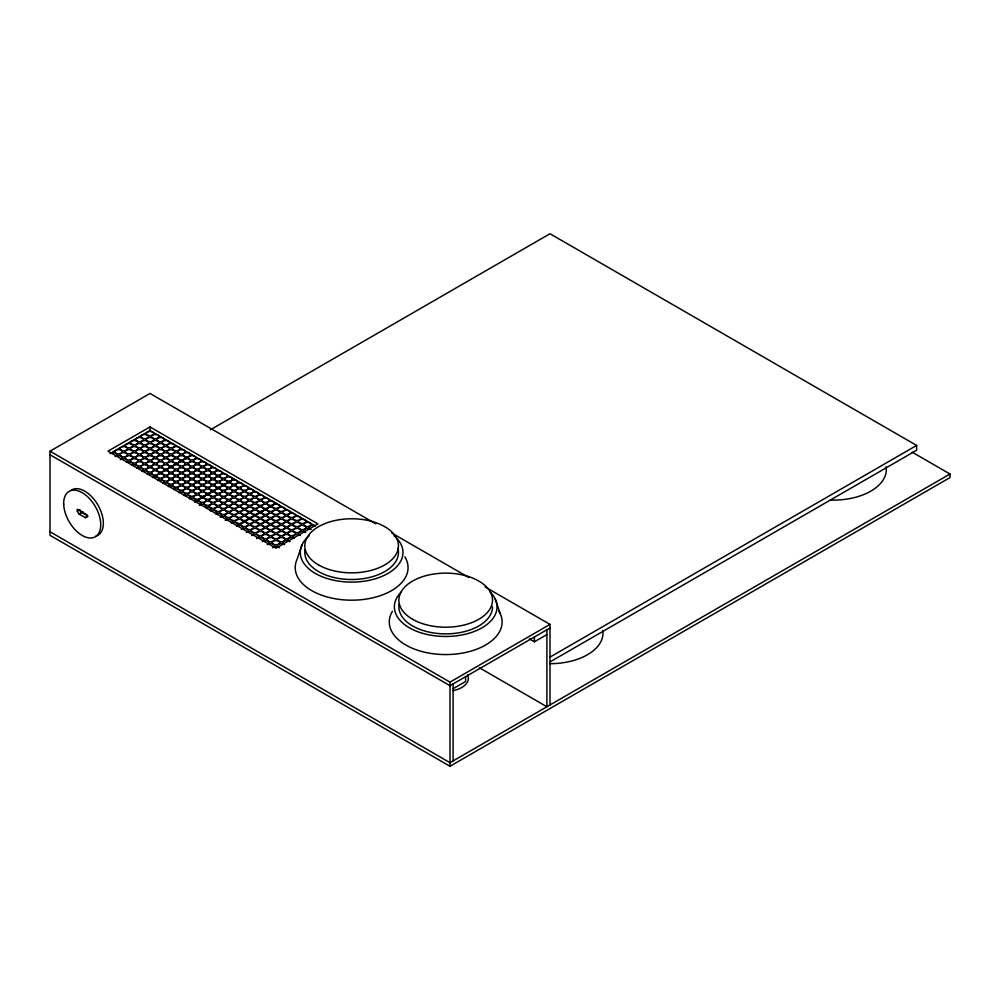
<?xml version="1.0" encoding="UTF-8"?>
<svg xmlns="http://www.w3.org/2000/svg" width="1000" height="1000" viewBox="0 0 1000 1000"><rect width="100%" height="100%" fill="white"/><g stroke="black" fill="none" stroke-linecap="round" stroke-linejoin="round"><path stroke-width="1.5" d="M302.025 544.837L297.113 559.237A56.425 32.575 0 0 0 353.837 600.163A56.425 32.575 0 0 0 404.862 556.812M85.388 517.7L87.125 516.575L87.125 514.913L77.275 509.237L77.275 511.125L79.013 514.025L85.388 517.7L88.012 516.188L81.638 512.513L80.487 510.575M912.163 452.163L950 474.012L950 477.587L450 766.263L50 535.325L50 451.188L150 393.45L375.675 523.75M150 426.938L108 451.188L275.975 548.175L317.975 523.925L150 426.938L150 430.525L315.35 525.988A3.713 2.138 0 0 0 309.775 526.2A3.713 2.138 0 0 0 310.863 529.362M110.625 453.25L150 430.525M210.362 429.8L549.975 233.738L916.637 445.425L916.637 450.238L549.975 661.938M77.275 511.125L79.9 509.613M79.013 514.025L82.95 511.75M121.125 459.312A3.713 2.138 0 0 1 126.375 459.312A3.713 2.138 0 0 0 132.587 458.35A3.713 2.138 0 0 0 128.038 455.725A3.713 2.138 0 0 0 126.375 459.312A3.713 2.138 0 0 1 126.375 462.35A3.713 2.138 0 0 1 131.625 462.35A3.713 2.138 0 0 0 137.838 461.388A3.713 2.138 0 0 0 133.287 458.762A3.713 2.138 0 0 0 131.625 462.35A3.713 2.138 0 0 1 131.625 465.375A3.713 2.138 0 0 1 136.875 465.375A3.713 2.138 0 0 0 143.088 464.412A3.713 2.138 0 0 0 138.537 461.788A3.713 2.138 0 0 0 136.875 465.375A3.713 2.138 0 0 1 136.875 468.4A3.713 2.138 0 0 1 142.125 468.4A3.713 2.138 0 0 0 148.325 467.45A3.713 2.138 0 0 0 143.787 464.825A3.713 2.138 0 0 0 142.125 468.4A3.713 2.138 0 0 1 142.125 471.438A3.713 2.138 0 0 1 147.375 471.438A3.713 2.138 0 0 0 153.575 470.475A3.713 2.138 0 0 0 149.037 467.85A3.713 2.138 0 0 0 147.375 471.438A3.713 2.138 0 0 1 147.375 474.462A3.713 2.138 0 0 1 152.625 474.462A3.713 2.138 0 0 0 158.825 473.5A3.713 2.138 0 0 0 154.288 470.875A3.713 2.138 0 0 0 152.625 474.462A3.713 2.138 0 0 1 152.625 477.5L191.988 454.762M184.887 495.337A3.713 2.138 0 0 1 189.688 495.887A3.713 2.138 0 0 1 189.363 498.713A3.713 2.138 0 0 1 194.613 498.713A3.713 2.138 0 0 0 200.825 497.75A3.713 2.138 0 0 0 196.275 495.125A3.713 2.138 0 0 0 194.613 498.713A3.713 2.138 0 0 1 194.613 501.737L233.988 479.012M225.525 520.375A3.713 2.138 0 0 1 231 519.738A3.713 2.138 0 0 1 231.363 522.962A3.713 2.138 0 0 1 236.612 522.962A3.713 2.138 0 0 0 242.825 522A3.713 2.138 0 0 0 238.275 519.375A3.713 2.138 0 0 0 236.612 522.962A3.713 2.138 0 0 1 236.612 525.988L275.975 503.263M50 451.188L450 682.125L550 624.388L550 704.95M550 627.975L450 685.7L50 454.762M453.1 688.725L465.6 681.513L465.6 676.7M529.4 638.9L534.4 641.787L546.9 634.575M549.975 657.125L916.637 445.425M950 474.012L450 762.688L50 531.75M391.887 533.112L468.925 577.575M485.138 586.938L550 624.388M479.4 667.775L546.9 706.737L546.9 629.763M495.275 599.113L500.175 613.5M534.4 636.975L534.4 641.787M453.1 683.913L453.1 760.9M450 682.125L450 766.263M71.25 490.175A26.2 15.125 60 0 1 98.562 506.15A26.2 15.125 60 0 1 96 536.075M236.612 525.988A3.713 2.138 0 0 1 241.863 525.988A3.713 2.138 0 0 0 248.062 525.025A3.713 2.138 0 0 0 243.525 522.4A3.713 2.138 0 0 0 241.863 525.988A3.713 2.138 0 0 1 241.863 529.025M220.275 517.337A3.713 2.138 0 0 1 226.112 516.9A3.713 2.138 0 0 0 232.325 515.938A3.713 2.138 0 0 0 227.775 513.312A3.713 2.138 0 0 0 226.112 516.9A3.713 2.138 0 0 1 225.338 520.262M205.888 507.463A3.713 2.138 0 0 1 210.688 508.013A3.713 2.138 0 0 1 210.362 510.838A3.713 2.138 0 0 1 215.613 510.838A3.713 2.138 0 0 0 221.825 509.875A3.713 2.138 0 0 0 217.275 507.25A3.713 2.138 0 0 0 215.613 510.838A3.713 2.138 0 0 1 215.613 513.862A3.713 2.138 0 0 1 220.863 513.862A3.713 2.138 0 0 0 227.075 512.9A3.713 2.138 0 0 0 222.525 510.275A3.713 2.138 0 0 0 220.863 513.862A3.713 2.138 0 0 1 220.863 516.9M194.613 501.737A3.713 2.138 0 0 1 199.862 501.737A3.713 2.138 0 0 0 206.075 500.788A3.713 2.138 0 0 0 201.525 498.162A3.713 2.138 0 0 0 199.862 501.737A3.713 2.138 0 0 1 199.862 504.775M199.275 505.213A3.713 2.138 0 0 1 204.35 504.438A3.713 2.138 0 0 1 205.7 507.362M152.625 477.5A3.713 2.138 0 0 1 157.875 477.5A3.713 2.138 0 0 0 164.075 476.538A3.713 2.138 0 0 0 159.537 473.913A3.713 2.138 0 0 0 157.875 477.5A3.713 2.138 0 0 1 157.875 480.525A3.713 2.138 0 0 1 163.113 480.525A3.713 2.138 0 0 0 169.325 479.562A3.713 2.138 0 0 0 164.788 476.938A3.713 2.138 0 0 0 163.113 480.525A3.713 2.138 0 0 1 163.113 483.562A3.713 2.138 0 0 1 168.363 483.562A3.713 2.138 0 0 0 174.575 482.6A3.713 2.138 0 0 0 170.037 479.975A3.713 2.138 0 0 0 168.363 483.562A3.713 2.138 0 0 1 168.363 486.587A3.713 2.138 0 0 1 173.612 486.587A3.713 2.138 0 0 0 179.825 485.625A3.713 2.138 0 0 0 175.275 483A3.713 2.138 0 0 0 173.612 486.587A3.713 2.138 0 0 1 173.612 489.625A3.713 2.138 0 0 1 178.863 489.625A3.713 2.138 0 0 0 185.075 488.663A3.713 2.138 0 0 0 180.525 486.037A3.713 2.138 0 0 0 178.863 489.625A3.713 2.138 0 0 1 178.863 492.65A3.713 2.138 0 0 1 184.112 492.65A3.713 2.138 0 0 0 190.325 491.688A3.713 2.138 0 0 0 185.775 489.062A3.713 2.138 0 0 0 184.112 492.65A3.713 2.138 0 0 1 184.112 495.688M110.037 453.7A3.713 2.138 0 0 1 115.875 453.25A3.713 2.138 0 0 0 122.088 452.287A3.713 2.138 0 0 0 117.537 449.663A3.713 2.138 0 0 0 115.875 453.25A3.713 2.138 0 0 1 115.1 456.625M115.875 456.287A3.713 2.138 0 0 1 121.438 456.488A3.713 2.138 0 0 1 120.35 459.65M272.762 547.65A3.713 2.138 0 0 1 279.188 547.65M279.375 547.537A3.713 2.138 0 0 1 278.6 544.175A3.713 2.138 0 0 1 284.438 544.612M267.512 544.612A3.713 2.138 0 0 1 273.35 544.175A3.713 2.138 0 0 0 279.562 543.212A3.713 2.138 0 0 0 275.012 540.588A3.713 2.138 0 0 0 273.35 544.175A3.713 2.138 0 0 1 272.587 547.537M262.262 541.587A3.713 2.138 0 0 1 268.1 541.138A3.713 2.138 0 0 0 274.312 540.175A3.713 2.138 0 0 0 269.775 537.55A3.713 2.138 0 0 0 268.1 541.138A3.713 2.138 0 0 1 267.337 544.513M246.513 532.487A3.713 2.138 0 0 1 252.362 532.05A3.713 2.138 0 0 0 258.562 531.087A3.713 2.138 0 0 0 254.025 528.462A3.713 2.138 0 0 0 252.362 532.05A3.713 2.138 0 0 1 251.588 535.425M251.762 535.525A3.713 2.138 0 0 1 257.613 535.075A3.713 2.138 0 0 0 263.812 534.125A3.713 2.138 0 0 0 259.275 531.5A3.713 2.138 0 0 0 257.613 535.075A3.713 2.138 0 0 1 256.837 538.45M257.013 538.55A3.713 2.138 0 0 1 262.488 537.925A3.713 2.138 0 0 1 262.85 541.138M284.625 544.513A3.713 2.138 0 0 1 283.85 541.138A3.713 2.138 0 0 1 289.688 541.587M289.875 541.487A3.713 2.138 0 0 1 288.788 538.325A3.713 2.138 0 0 1 294.35 538.112A3.713 2.138 0 0 1 294.713 534.9A3.713 2.138 0 0 1 300.188 535.525M300.375 535.425A3.713 2.138 0 0 1 299.6 532.05A3.713 2.138 0 0 1 305.438 532.487M305.625 532.388A3.713 2.138 0 0 1 304.85 529.025A3.713 2.138 0 0 1 310.688 529.462M241.262 529.462A3.713 2.138 0 0 1 247.113 529.025A3.713 2.138 0 0 0 253.312 528.062A3.713 2.138 0 0 0 248.775 525.438A3.713 2.138 0 0 0 247.113 529.025A3.713 2.138 0 0 1 246.337 532.388M602.8 630.4A53.038 30.612 0 0 1 549.975 663.688M886.137 466.825A53.038 30.612 0 0 1 830.238 500.05M498.925 611.188A56.425 32.575 0 0 1 445.8 654.562A56.425 32.575 0 0 1 392.413 611.287M490.125 591.975A51.337 29.638 0 0 1 445.788 636.475A51.337 29.638 0 0 1 401.2 592.062M492.525 606.788A46.825 27.037 0 0 1 443.338 633.837A46.825 27.037 0 0 1 399.125 604.062M467.575 674.9A22.637 13.075 0 0 1 452.975 690.662M394.012 535.725A51.337 29.638 0 0 1 385.675 574.663A51.337 29.638 0 0 1 317.738 574.725A51.337 29.638 0 0 1 309.163 535.812M397.875 548.188A46.825 27.037 0 0 1 352.95 579.487A46.825 27.037 0 0 1 305.062 549.688M63.688 504.188A26.2 15.125 60 0 0 92.05 537.888A26.2 15.125 60 0 0 90.862 500.163A26.2 15.125 60 0 0 63.688 504.188M231.363 519.925A3.713 2.138 0 0 0 237.575 518.962A3.713 2.138 0 0 0 233.025 516.337A3.713 2.138 0 0 0 231.363 519.925M236.612 516.9A3.713 2.138 0 0 0 242.825 515.938A3.713 2.138 0 0 0 238.275 513.312A3.713 2.138 0 0 0 236.612 516.9M215.613 504.775A3.713 2.138 0 0 0 221.825 503.812A3.713 2.138 0 0 0 217.275 501.188A3.713 2.138 0 0 0 215.613 504.775M210.362 501.737A3.713 2.138 0 0 0 216.575 500.788A3.713 2.138 0 0 0 212.025 498.162A3.713 2.138 0 0 0 210.362 501.737M241.863 519.925A3.713 2.138 0 0 0 248.062 518.962A3.713 2.138 0 0 0 243.525 516.337A3.713 2.138 0 0 0 241.863 519.925M205.113 504.775A3.713 2.138 0 0 0 211.325 503.812A3.713 2.138 0 0 0 206.775 501.188A3.713 2.138 0 0 0 205.113 504.775M205.113 498.713A3.713 2.138 0 0 0 211.325 497.75A3.713 2.138 0 0 0 206.775 495.125A3.713 2.138 0 0 0 205.113 498.713M215.613 498.713A3.713 2.138 0 0 0 221.825 497.75A3.713 2.138 0 0 0 217.275 495.125A3.713 2.138 0 0 0 215.613 498.713M220.863 501.737A3.713 2.138 0 0 0 227.075 500.788A3.713 2.138 0 0 0 222.525 498.162A3.713 2.138 0 0 0 220.863 501.737M210.362 507.8A3.713 2.138 0 0 0 216.575 506.838A3.713 2.138 0 0 0 212.025 504.212A3.713 2.138 0 0 0 210.362 507.8M247.113 516.9A3.713 2.138 0 0 0 253.312 515.938A3.713 2.138 0 0 0 248.775 513.312A3.713 2.138 0 0 0 247.113 516.9M247.113 522.962A3.713 2.138 0 0 0 253.312 522A3.713 2.138 0 0 0 248.775 519.375A3.713 2.138 0 0 0 247.113 522.962M220.863 507.8A3.713 2.138 0 0 0 227.075 506.838A3.713 2.138 0 0 0 222.525 504.212A3.713 2.138 0 0 0 220.863 507.8M231.363 513.862A3.713 2.138 0 0 0 237.575 512.9A3.713 2.138 0 0 0 233.025 510.275A3.713 2.138 0 0 0 231.363 513.862M226.112 510.838A3.713 2.138 0 0 0 232.325 509.875A3.713 2.138 0 0 0 227.775 507.25A3.713 2.138 0 0 0 226.112 510.838M236.612 510.838A3.713 2.138 0 0 0 242.825 509.875A3.713 2.138 0 0 0 238.275 507.25A3.713 2.138 0 0 0 236.612 510.838M241.863 513.862A3.713 2.138 0 0 0 248.062 512.9A3.713 2.138 0 0 0 243.525 510.275A3.713 2.138 0 0 0 241.863 513.862M200.637 496.025A3.713 2.138 0 0 0 206.2 494.162A3.713 2.138 0 0 0 200.637 492.312A3.713 2.138 0 0 0 200.637 496.025M210.362 495.688A3.713 2.138 0 0 0 216.575 494.725A3.713 2.138 0 0 0 212.025 492.1A3.713 2.138 0 0 0 210.362 495.688M257.613 510.838A3.713 2.138 0 0 0 263.812 509.875A3.713 2.138 0 0 0 259.275 507.25A3.713 2.138 0 0 0 257.613 510.838M252.362 513.862A3.713 2.138 0 0 0 258.562 512.9A3.713 2.138 0 0 0 254.025 510.275A3.713 2.138 0 0 0 252.362 513.862M231.363 495.688A3.713 2.138 0 0 0 237.575 494.725A3.713 2.138 0 0 0 233.025 492.1A3.713 2.138 0 0 0 231.363 495.688M220.863 489.625A3.713 2.138 0 0 0 227.075 488.663A3.713 2.138 0 0 0 222.525 486.037A3.713 2.138 0 0 0 220.863 489.625M226.112 492.65A3.713 2.138 0 0 0 232.325 491.688A3.713 2.138 0 0 0 227.775 489.062A3.713 2.138 0 0 0 226.112 492.65M215.613 492.65A3.713 2.138 0 0 0 221.825 491.688A3.713 2.138 0 0 0 217.275 489.062A3.713 2.138 0 0 0 215.613 492.65M216.375 486.925A3.713 2.138 0 0 0 221.95 485.075A3.713 2.138 0 0 0 216.375 483.212A3.713 2.138 0 0 0 216.375 486.925M226.112 486.587A3.713 2.138 0 0 0 232.325 485.625A3.713 2.138 0 0 0 227.775 483A3.713 2.138 0 0 0 226.112 486.587M247.113 510.838A3.713 2.138 0 0 0 253.312 509.875A3.713 2.138 0 0 0 248.775 507.25A3.713 2.138 0 0 0 247.113 510.838M253.125 508.15A3.713 2.138 0 0 0 258.688 506.287A3.713 2.138 0 0 0 253.125 504.438A3.713 2.138 0 0 0 253.125 508.15M226.112 498.713A3.713 2.138 0 0 0 232.325 497.75A3.713 2.138 0 0 0 227.775 495.125A3.713 2.138 0 0 0 226.112 498.713M231.363 501.737A3.713 2.138 0 0 0 237.575 500.788A3.713 2.138 0 0 0 233.025 498.162A3.713 2.138 0 0 0 231.363 501.737M226.112 504.775A3.713 2.138 0 0 0 232.325 503.812A3.713 2.138 0 0 0 227.775 501.188A3.713 2.138 0 0 0 226.112 504.775M205.888 492.987A3.713 2.138 0 0 0 211.45 491.138A3.713 2.138 0 0 0 205.888 489.275A3.713 2.138 0 0 0 205.888 492.987M211.125 489.963A3.713 2.138 0 0 0 216.7 488.1A3.713 2.138 0 0 0 211.125 486.25A3.713 2.138 0 0 0 211.125 489.963M236.612 504.775A3.713 2.138 0 0 0 242.825 503.812A3.713 2.138 0 0 0 238.275 501.188A3.713 2.138 0 0 0 236.612 504.775M231.363 507.8A3.713 2.138 0 0 0 237.575 506.838A3.713 2.138 0 0 0 233.025 504.212A3.713 2.138 0 0 0 231.363 507.8M262.85 513.862A3.713 2.138 0 0 0 269.062 512.9A3.713 2.138 0 0 0 264.525 510.275A3.713 2.138 0 0 0 262.85 513.862M231.363 489.625A3.713 2.138 0 0 0 237.575 488.663A3.713 2.138 0 0 0 233.025 486.037A3.713 2.138 0 0 0 231.363 489.625M220.863 495.688A3.713 2.138 0 0 0 227.075 494.725A3.713 2.138 0 0 0 222.525 492.1A3.713 2.138 0 0 0 220.863 495.688M236.612 492.65A3.713 2.138 0 0 0 242.825 491.688A3.713 2.138 0 0 0 238.275 489.062A3.713 2.138 0 0 0 236.612 492.65M257.613 504.775A3.713 2.138 0 0 0 263.812 503.812A3.713 2.138 0 0 0 259.275 501.188A3.713 2.138 0 0 0 257.613 504.775M263.625 508.15A3.713 2.138 0 0 0 269.188 506.287A3.713 2.138 0 0 0 263.625 504.438A3.713 2.138 0 0 0 263.625 508.15M241.863 507.8A3.713 2.138 0 0 0 248.062 506.838A3.713 2.138 0 0 0 243.525 504.212A3.713 2.138 0 0 0 241.863 507.8M241.863 501.737A3.713 2.138 0 0 0 248.062 500.788A3.713 2.138 0 0 0 243.525 498.162A3.713 2.138 0 0 0 241.863 501.737M252.362 519.925A3.713 2.138 0 0 0 258.562 518.962A3.713 2.138 0 0 0 254.025 516.337A3.713 2.138 0 0 0 252.362 519.925M268.1 504.775A3.713 2.138 0 0 0 274.312 503.812A3.713 2.138 0 0 0 269.775 501.188A3.713 2.138 0 0 0 268.1 504.775M273.35 507.8A3.713 2.138 0 0 0 279.562 506.838A3.713 2.138 0 0 0 275.012 504.212A3.713 2.138 0 0 0 273.35 507.8M257.613 516.9A3.713 2.138 0 0 0 263.812 515.938A3.713 2.138 0 0 0 259.275 513.312A3.713 2.138 0 0 0 257.613 516.9M252.362 501.737A3.713 2.138 0 0 0 258.562 500.788A3.713 2.138 0 0 0 254.025 498.162A3.713 2.138 0 0 0 252.362 501.737M247.113 498.713A3.713 2.138 0 0 0 253.312 497.75A3.713 2.138 0 0 0 248.775 495.125A3.713 2.138 0 0 0 247.113 498.713M262.85 501.737A3.713 2.138 0 0 0 269.062 500.788A3.713 2.138 0 0 0 264.525 498.162A3.713 2.138 0 0 0 262.85 501.737M241.863 495.688A3.713 2.138 0 0 0 248.062 494.725A3.713 2.138 0 0 0 243.525 492.1A3.713 2.138 0 0 0 241.863 495.688M257.613 498.713A3.713 2.138 0 0 0 263.812 497.75A3.713 2.138 0 0 0 259.275 495.125A3.713 2.138 0 0 0 257.613 498.713M247.113 504.775A3.713 2.138 0 0 0 253.312 503.812A3.713 2.138 0 0 0 248.775 501.188A3.713 2.138 0 0 0 247.113 504.775M252.362 495.688A3.713 2.138 0 0 0 258.562 494.725A3.713 2.138 0 0 0 254.025 492.1A3.713 2.138 0 0 0 252.362 495.688M236.612 498.713A3.713 2.138 0 0 0 242.825 497.75A3.713 2.138 0 0 0 238.275 495.125A3.713 2.138 0 0 0 236.612 498.713M221.625 483.9A3.713 2.138 0 0 0 227.2 482.038A3.713 2.138 0 0 0 221.625 480.188A3.713 2.138 0 0 0 221.625 483.9M231.363 483.562A3.713 2.138 0 0 0 237.575 482.6A3.713 2.138 0 0 0 233.025 479.975A3.713 2.138 0 0 0 231.363 483.562M236.612 486.587A3.713 2.138 0 0 0 242.825 485.625A3.713 2.138 0 0 0 238.275 483A3.713 2.138 0 0 0 236.612 486.587M268.1 510.838A3.713 2.138 0 0 0 274.312 509.875A3.713 2.138 0 0 0 269.775 507.25A3.713 2.138 0 0 0 268.1 510.838M241.863 489.625A3.713 2.138 0 0 0 248.062 488.663A3.713 2.138 0 0 0 243.525 486.037A3.713 2.138 0 0 0 241.863 489.625M247.113 492.65A3.713 2.138 0 0 0 253.312 491.688A3.713 2.138 0 0 0 248.775 489.062A3.713 2.138 0 0 0 247.113 492.65M226.875 480.863A3.713 2.138 0 0 0 232.45 479.012A3.713 2.138 0 0 0 226.875 477.163A3.713 2.138 0 0 0 226.875 480.863M152.625 468.4A3.713 2.138 0 0 0 158.825 467.45A3.713 2.138 0 0 0 154.288 464.825A3.713 2.138 0 0 0 152.625 468.4M131.625 456.287A3.713 2.138 0 0 0 137.838 455.325A3.713 2.138 0 0 0 133.287 452.7A3.713 2.138 0 0 0 131.625 456.287M126.375 453.25A3.713 2.138 0 0 0 132.587 452.287A3.713 2.138 0 0 0 128.038 449.663A3.713 2.138 0 0 0 126.375 453.25M157.875 471.438A3.713 2.138 0 0 0 164.075 470.475A3.713 2.138 0 0 0 159.537 467.85A3.713 2.138 0 0 0 157.875 471.438M121.125 456.287A3.713 2.138 0 0 0 127.338 455.325A3.713 2.138 0 0 0 122.788 452.7A3.713 2.138 0 0 0 121.125 456.287M121.125 450.225A3.713 2.138 0 0 0 127.338 449.263A3.713 2.138 0 0 0 122.788 446.637A3.713 2.138 0 0 0 121.125 450.225M131.625 450.225A3.713 2.138 0 0 0 137.838 449.263A3.713 2.138 0 0 0 133.287 446.637A3.713 2.138 0 0 0 131.625 450.225M136.875 453.25A3.713 2.138 0 0 0 143.088 452.287A3.713 2.138 0 0 0 138.537 449.663A3.713 2.138 0 0 0 136.875 453.25M163.113 468.4A3.713 2.138 0 0 0 169.325 467.45A3.713 2.138 0 0 0 164.788 464.825A3.713 2.138 0 0 0 163.113 468.4M163.113 474.462A3.713 2.138 0 0 0 169.325 473.5A3.713 2.138 0 0 0 164.788 470.875A3.713 2.138 0 0 0 163.113 474.462M136.875 459.312A3.713 2.138 0 0 0 143.088 458.35A3.713 2.138 0 0 0 138.537 455.725A3.713 2.138 0 0 0 136.875 459.312M147.375 465.375A3.713 2.138 0 0 0 153.575 464.412A3.713 2.138 0 0 0 149.037 461.788A3.713 2.138 0 0 0 147.375 465.375M142.125 462.35A3.713 2.138 0 0 0 148.325 461.388A3.713 2.138 0 0 0 143.787 458.762A3.713 2.138 0 0 0 142.125 462.35M152.625 462.35A3.713 2.138 0 0 0 158.825 461.388A3.713 2.138 0 0 0 154.288 458.762A3.713 2.138 0 0 0 152.625 462.35M157.875 465.375A3.713 2.138 0 0 0 164.075 464.412A3.713 2.138 0 0 0 159.537 461.788A3.713 2.138 0 0 0 157.875 465.375M126.375 447.188A3.713 2.138 0 0 0 132.587 446.225A3.713 2.138 0 0 0 128.038 443.6A3.713 2.138 0 0 0 126.375 447.188M173.612 462.35A3.713 2.138 0 0 0 179.825 461.388A3.713 2.138 0 0 0 175.275 458.762A3.713 2.138 0 0 0 173.612 462.35M168.363 465.375A3.713 2.138 0 0 0 174.575 464.412A3.713 2.138 0 0 0 170.037 461.788A3.713 2.138 0 0 0 168.363 465.375M147.375 447.188A3.713 2.138 0 0 0 153.575 446.225A3.713 2.138 0 0 0 149.037 443.6A3.713 2.138 0 0 0 147.375 447.188M136.875 441.125A3.713 2.138 0 0 0 143.088 440.163A3.713 2.138 0 0 0 138.537 437.537A3.713 2.138 0 0 0 136.875 441.125M142.125 444.162A3.713 2.138 0 0 0 148.325 443.2A3.713 2.138 0 0 0 143.787 440.575A3.713 2.138 0 0 0 142.125 444.162M131.625 444.162A3.713 2.138 0 0 0 137.838 443.2A3.713 2.138 0 0 0 133.287 440.575A3.713 2.138 0 0 0 131.625 444.162M142.125 438.1A3.713 2.138 0 0 0 148.325 437.137A3.713 2.138 0 0 0 143.787 434.513A3.713 2.138 0 0 0 142.125 438.1M163.113 462.35A3.713 2.138 0 0 0 169.325 461.388A3.713 2.138 0 0 0 164.788 458.762A3.713 2.138 0 0 0 163.113 462.35M168.363 459.312A3.713 2.138 0 0 0 174.575 458.35A3.713 2.138 0 0 0 170.037 455.725A3.713 2.138 0 0 0 168.363 459.312M142.125 450.225A3.713 2.138 0 0 0 148.325 449.263A3.713 2.138 0 0 0 143.787 446.637A3.713 2.138 0 0 0 142.125 450.225M147.375 453.25A3.713 2.138 0 0 0 153.575 452.287A3.713 2.138 0 0 0 149.037 449.663A3.713 2.138 0 0 0 147.375 453.25M142.125 456.287A3.713 2.138 0 0 0 148.325 455.325A3.713 2.138 0 0 0 143.787 452.7A3.713 2.138 0 0 0 142.125 456.287M152.625 456.287A3.713 2.138 0 0 0 158.825 455.325A3.713 2.138 0 0 0 154.288 452.7A3.713 2.138 0 0 0 152.625 456.287M147.375 459.312A3.713 2.138 0 0 0 153.575 458.35A3.713 2.138 0 0 0 149.037 455.725A3.713 2.138 0 0 0 147.375 459.312M178.863 465.375A3.713 2.138 0 0 0 185.075 464.412A3.713 2.138 0 0 0 180.525 461.788A3.713 2.138 0 0 0 178.863 465.375M147.375 441.125A3.713 2.138 0 0 0 153.575 440.163A3.713 2.138 0 0 0 149.037 437.537A3.713 2.138 0 0 0 147.375 441.125M136.875 447.188A3.713 2.138 0 0 0 143.088 446.225A3.713 2.138 0 0 0 138.537 443.6A3.713 2.138 0 0 0 136.875 447.188M152.625 444.162A3.713 2.138 0 0 0 158.825 443.2A3.713 2.138 0 0 0 154.288 440.575A3.713 2.138 0 0 0 152.625 444.162M173.612 456.287A3.713 2.138 0 0 0 179.825 455.325A3.713 2.138 0 0 0 175.275 452.7A3.713 2.138 0 0 0 173.612 456.287M178.863 459.312A3.713 2.138 0 0 0 185.075 458.35A3.713 2.138 0 0 0 180.525 455.725A3.713 2.138 0 0 0 178.863 459.312M157.875 459.312A3.713 2.138 0 0 0 164.075 458.35A3.713 2.138 0 0 0 159.537 455.725A3.713 2.138 0 0 0 157.875 459.312M157.875 453.25A3.713 2.138 0 0 0 164.075 452.287A3.713 2.138 0 0 0 159.537 449.663A3.713 2.138 0 0 0 157.875 453.25M168.363 471.438A3.713 2.138 0 0 0 174.575 470.475A3.713 2.138 0 0 0 170.037 467.85A3.713 2.138 0 0 0 168.363 471.438M184.112 456.287A3.713 2.138 0 0 0 190.325 455.325A3.713 2.138 0 0 0 185.775 452.7A3.713 2.138 0 0 0 184.112 456.287M189.363 459.312A3.713 2.138 0 0 0 195.575 458.35A3.713 2.138 0 0 0 191.025 455.725A3.713 2.138 0 0 0 189.363 459.312M173.612 468.4A3.713 2.138 0 0 0 179.825 467.45A3.713 2.138 0 0 0 175.275 464.825A3.713 2.138 0 0 0 173.612 468.4M168.363 453.25A3.713 2.138 0 0 0 174.575 452.287A3.713 2.138 0 0 0 170.037 449.663A3.713 2.138 0 0 0 168.363 453.25M163.113 450.225A3.713 2.138 0 0 0 169.325 449.263A3.713 2.138 0 0 0 164.788 446.637A3.713 2.138 0 0 0 163.113 450.225M178.863 453.25A3.713 2.138 0 0 0 185.075 452.287A3.713 2.138 0 0 0 180.525 449.663A3.713 2.138 0 0 0 178.863 453.25M157.875 447.188A3.713 2.138 0 0 0 164.075 446.225A3.713 2.138 0 0 0 159.537 443.6A3.713 2.138 0 0 0 157.875 447.188M173.612 450.225A3.713 2.138 0 0 0 179.825 449.263A3.713 2.138 0 0 0 175.275 446.637A3.713 2.138 0 0 0 173.612 450.225M163.113 456.287A3.713 2.138 0 0 0 169.325 455.325A3.713 2.138 0 0 0 164.788 452.7A3.713 2.138 0 0 0 163.113 456.287M168.363 447.188A3.713 2.138 0 0 0 174.575 446.225A3.713 2.138 0 0 0 170.037 443.6A3.713 2.138 0 0 0 168.363 447.188M152.625 450.225A3.713 2.138 0 0 0 158.825 449.263A3.713 2.138 0 0 0 154.288 446.637A3.713 2.138 0 0 0 152.625 450.225M147.375 435.062A3.713 2.138 0 0 0 153.575 434.113A3.713 2.138 0 0 0 149.037 431.488A3.713 2.138 0 0 0 147.375 435.062M152.625 438.1A3.713 2.138 0 0 0 158.825 437.137A3.713 2.138 0 0 0 154.288 434.513A3.713 2.138 0 0 0 152.625 438.1M184.112 462.35A3.713 2.138 0 0 0 190.325 461.388A3.713 2.138 0 0 0 185.775 458.762A3.713 2.138 0 0 0 184.112 462.35M157.875 441.125A3.713 2.138 0 0 0 164.075 440.163A3.713 2.138 0 0 0 159.537 437.537A3.713 2.138 0 0 0 157.875 441.125M163.113 444.162A3.713 2.138 0 0 0 169.325 443.2A3.713 2.138 0 0 0 164.788 440.575A3.713 2.138 0 0 0 163.113 444.162M262.85 538.112A3.713 2.138 0 0 0 269.062 537.15A3.713 2.138 0 0 0 264.525 534.525A3.713 2.138 0 0 0 262.85 538.112M278.6 541.138A3.713 2.138 0 0 0 284.812 540.175A3.713 2.138 0 0 0 280.262 537.55A3.713 2.138 0 0 0 278.6 541.138M257.613 529.025A3.713 2.138 0 0 0 263.812 528.062A3.713 2.138 0 0 0 259.275 525.438A3.713 2.138 0 0 0 257.613 529.025M252.362 525.988A3.713 2.138 0 0 0 258.562 525.025A3.713 2.138 0 0 0 254.025 522.4A3.713 2.138 0 0 0 252.362 525.988M257.613 522.962A3.713 2.138 0 0 0 263.812 522A3.713 2.138 0 0 0 259.275 519.375A3.713 2.138 0 0 0 257.613 522.962M262.85 525.988A3.713 2.138 0 0 0 269.062 525.025A3.713 2.138 0 0 0 264.525 522.4A3.713 2.138 0 0 0 262.85 525.988M262.85 532.05A3.713 2.138 0 0 0 269.062 531.087A3.713 2.138 0 0 0 264.525 528.462A3.713 2.138 0 0 0 262.85 532.05M273.35 538.112A3.713 2.138 0 0 0 279.562 537.15A3.713 2.138 0 0 0 275.012 534.525A3.713 2.138 0 0 0 273.35 538.112M268.1 535.075A3.713 2.138 0 0 0 274.312 534.125A3.713 2.138 0 0 0 269.775 531.5A3.713 2.138 0 0 0 268.1 535.075M278.6 535.075A3.713 2.138 0 0 0 284.812 534.125A3.713 2.138 0 0 0 280.262 531.5A3.713 2.138 0 0 0 278.6 535.075M283.85 538.112A3.713 2.138 0 0 0 290.062 537.15A3.713 2.138 0 0 0 285.512 534.525A3.713 2.138 0 0 0 283.85 538.112M273.35 519.925A3.713 2.138 0 0 0 279.562 518.962A3.713 2.138 0 0 0 275.012 516.337A3.713 2.138 0 0 0 273.35 519.925M268.1 516.9A3.713 2.138 0 0 0 274.312 515.938A3.713 2.138 0 0 0 269.775 513.312A3.713 2.138 0 0 0 268.1 516.9M289.1 535.075A3.713 2.138 0 0 0 295.312 534.125A3.713 2.138 0 0 0 290.763 531.5A3.713 2.138 0 0 0 289.1 535.075M295.125 532.388A3.713 2.138 0 0 0 300.688 530.538A3.713 2.138 0 0 0 295.125 528.675A3.713 2.138 0 0 0 295.125 532.388M268.1 522.962A3.713 2.138 0 0 0 274.312 522A3.713 2.138 0 0 0 269.775 519.375A3.713 2.138 0 0 0 268.1 522.962M273.35 525.988A3.713 2.138 0 0 0 279.562 525.025A3.713 2.138 0 0 0 275.012 522.4A3.713 2.138 0 0 0 273.35 525.988M268.1 529.025A3.713 2.138 0 0 0 274.312 528.062A3.713 2.138 0 0 0 269.775 525.438A3.713 2.138 0 0 0 268.1 529.025M278.6 529.025A3.713 2.138 0 0 0 284.812 528.062A3.713 2.138 0 0 0 280.262 525.438A3.713 2.138 0 0 0 278.6 529.025M273.35 532.05A3.713 2.138 0 0 0 279.562 531.087A3.713 2.138 0 0 0 275.012 528.462A3.713 2.138 0 0 0 273.35 532.05M273.35 513.862A3.713 2.138 0 0 0 279.562 512.9A3.713 2.138 0 0 0 275.012 510.275A3.713 2.138 0 0 0 273.35 513.862M262.85 519.925A3.713 2.138 0 0 0 269.062 518.962A3.713 2.138 0 0 0 264.525 516.337A3.713 2.138 0 0 0 262.85 519.925M278.6 516.9A3.713 2.138 0 0 0 284.812 515.938A3.713 2.138 0 0 0 280.262 513.312A3.713 2.138 0 0 0 278.6 516.9M299.6 529.025A3.713 2.138 0 0 0 305.812 528.062A3.713 2.138 0 0 0 301.262 525.438A3.713 2.138 0 0 0 299.6 529.025M283.85 532.05A3.713 2.138 0 0 0 290.062 531.087A3.713 2.138 0 0 0 285.512 528.462A3.713 2.138 0 0 0 283.85 532.05M283.85 525.988A3.713 2.138 0 0 0 290.062 525.025A3.713 2.138 0 0 0 285.512 522.4A3.713 2.138 0 0 0 283.85 525.988M294.35 525.988A3.713 2.138 0 0 0 300.562 525.025A3.713 2.138 0 0 0 296.012 522.4A3.713 2.138 0 0 0 294.35 525.988M289.1 522.962A3.713 2.138 0 0 0 295.312 522A3.713 2.138 0 0 0 290.763 519.375A3.713 2.138 0 0 0 289.1 522.962M304.85 525.988A3.713 2.138 0 0 0 311.062 525.025A3.713 2.138 0 0 0 306.512 522.4A3.713 2.138 0 0 0 304.85 525.988M283.85 519.925A3.713 2.138 0 0 0 290.062 518.962A3.713 2.138 0 0 0 285.512 516.337A3.713 2.138 0 0 0 283.85 519.925M299.6 522.962A3.713 2.138 0 0 0 305.812 522A3.713 2.138 0 0 0 301.262 519.375A3.713 2.138 0 0 0 299.6 522.962M289.1 529.025A3.713 2.138 0 0 0 295.312 528.062A3.713 2.138 0 0 0 290.763 525.438A3.713 2.138 0 0 0 289.1 529.025M294.35 519.925A3.713 2.138 0 0 0 300.562 518.962A3.713 2.138 0 0 0 296.012 516.337A3.713 2.138 0 0 0 294.35 519.925M278.6 522.962A3.713 2.138 0 0 0 284.812 522A3.713 2.138 0 0 0 280.262 519.375A3.713 2.138 0 0 0 278.6 522.962M278.6 510.838A3.713 2.138 0 0 0 284.812 509.875A3.713 2.138 0 0 0 280.262 507.25A3.713 2.138 0 0 0 278.6 510.838M283.85 513.862A3.713 2.138 0 0 0 290.062 512.9A3.713 2.138 0 0 0 285.512 510.275A3.713 2.138 0 0 0 283.85 513.862M289.1 516.9A3.713 2.138 0 0 0 295.312 515.938A3.713 2.138 0 0 0 290.763 513.312A3.713 2.138 0 0 0 289.1 516.9M189.363 495.688A3.713 2.138 0 0 0 195.575 494.725A3.713 2.138 0 0 0 191.025 492.1A3.713 2.138 0 0 0 189.363 495.688M194.613 492.65A3.713 2.138 0 0 0 200.825 491.688A3.713 2.138 0 0 0 196.275 489.062A3.713 2.138 0 0 0 194.613 492.65M173.612 480.525A3.713 2.138 0 0 0 179.825 479.562A3.713 2.138 0 0 0 175.275 476.938A3.713 2.138 0 0 0 173.612 480.525M168.363 477.5A3.713 2.138 0 0 0 174.575 476.538A3.713 2.138 0 0 0 170.037 473.913A3.713 2.138 0 0 0 168.363 477.5M173.612 474.462A3.713 2.138 0 0 0 179.825 473.5A3.713 2.138 0 0 0 175.275 470.875A3.713 2.138 0 0 0 173.612 474.462M178.863 477.5A3.713 2.138 0 0 0 185.075 476.538A3.713 2.138 0 0 0 180.525 473.913A3.713 2.138 0 0 0 178.863 477.5M178.863 483.562A3.713 2.138 0 0 0 185.075 482.6A3.713 2.138 0 0 0 180.525 479.975A3.713 2.138 0 0 0 178.863 483.562M189.363 489.625A3.713 2.138 0 0 0 195.575 488.663A3.713 2.138 0 0 0 191.025 486.037A3.713 2.138 0 0 0 189.363 489.625M184.112 486.587A3.713 2.138 0 0 0 190.325 485.625A3.713 2.138 0 0 0 185.775 483A3.713 2.138 0 0 0 184.112 486.587M194.613 486.587A3.713 2.138 0 0 0 200.825 485.625A3.713 2.138 0 0 0 196.275 483A3.713 2.138 0 0 0 194.613 486.587M199.862 489.625A3.713 2.138 0 0 0 206.075 488.663A3.713 2.138 0 0 0 201.525 486.037A3.713 2.138 0 0 0 199.862 489.625M189.363 471.438A3.713 2.138 0 0 0 195.575 470.475A3.713 2.138 0 0 0 191.025 467.85A3.713 2.138 0 0 0 189.363 471.438M184.112 468.4A3.713 2.138 0 0 0 190.325 467.45A3.713 2.138 0 0 0 185.775 464.825A3.713 2.138 0 0 0 184.112 468.4M205.113 486.587A3.713 2.138 0 0 0 211.325 485.625A3.713 2.138 0 0 0 206.775 483A3.713 2.138 0 0 0 205.113 486.587M210.362 483.562A3.713 2.138 0 0 0 216.575 482.6A3.713 2.138 0 0 0 212.025 479.975A3.713 2.138 0 0 0 210.362 483.562M184.112 474.462A3.713 2.138 0 0 0 190.325 473.5A3.713 2.138 0 0 0 185.775 470.875A3.713 2.138 0 0 0 184.112 474.462M189.363 477.5A3.713 2.138 0 0 0 195.575 476.538A3.713 2.138 0 0 0 191.025 473.913A3.713 2.138 0 0 0 189.363 477.5M184.112 480.525A3.713 2.138 0 0 0 190.325 479.562A3.713 2.138 0 0 0 185.775 476.938A3.713 2.138 0 0 0 184.112 480.525M194.613 480.525A3.713 2.138 0 0 0 200.825 479.562A3.713 2.138 0 0 0 196.275 476.938A3.713 2.138 0 0 0 194.613 480.525M189.363 483.562A3.713 2.138 0 0 0 195.575 482.6A3.713 2.138 0 0 0 191.025 479.975A3.713 2.138 0 0 0 189.363 483.562M189.363 465.375A3.713 2.138 0 0 0 195.575 464.412A3.713 2.138 0 0 0 191.025 461.788A3.713 2.138 0 0 0 189.363 465.375M178.863 471.438A3.713 2.138 0 0 0 185.075 470.475A3.713 2.138 0 0 0 180.525 467.85A3.713 2.138 0 0 0 178.863 471.438M194.613 468.4A3.713 2.138 0 0 0 200.825 467.45A3.713 2.138 0 0 0 196.275 464.825A3.713 2.138 0 0 0 194.613 468.4M215.613 480.525A3.713 2.138 0 0 0 221.825 479.562A3.713 2.138 0 0 0 217.275 476.938A3.713 2.138 0 0 0 215.613 480.525M199.862 483.562A3.713 2.138 0 0 0 206.075 482.6A3.713 2.138 0 0 0 201.525 479.975A3.713 2.138 0 0 0 199.862 483.562M199.862 477.5A3.713 2.138 0 0 0 206.075 476.538A3.713 2.138 0 0 0 201.525 473.913A3.713 2.138 0 0 0 199.862 477.5M210.362 477.5A3.713 2.138 0 0 0 216.575 476.538A3.713 2.138 0 0 0 212.025 473.913A3.713 2.138 0 0 0 210.362 477.5M205.113 474.462A3.713 2.138 0 0 0 211.325 473.5A3.713 2.138 0 0 0 206.775 470.875A3.713 2.138 0 0 0 205.113 474.462M220.863 477.5A3.713 2.138 0 0 0 227.075 476.538A3.713 2.138 0 0 0 222.525 473.913A3.713 2.138 0 0 0 220.863 477.5M199.862 471.438A3.713 2.138 0 0 0 206.075 470.475A3.713 2.138 0 0 0 201.525 467.85A3.713 2.138 0 0 0 199.862 471.438M215.613 474.462A3.713 2.138 0 0 0 221.825 473.5A3.713 2.138 0 0 0 217.275 470.875A3.713 2.138 0 0 0 215.613 474.462M205.113 480.525A3.713 2.138 0 0 0 211.325 479.562A3.713 2.138 0 0 0 206.775 476.938A3.713 2.138 0 0 0 205.113 480.525M210.362 471.438A3.713 2.138 0 0 0 216.575 470.475A3.713 2.138 0 0 0 212.025 467.85A3.713 2.138 0 0 0 210.362 471.438M194.613 474.462A3.713 2.138 0 0 0 200.825 473.5A3.713 2.138 0 0 0 196.275 470.875A3.713 2.138 0 0 0 194.613 474.462M194.613 462.35A3.713 2.138 0 0 0 200.825 461.388A3.713 2.138 0 0 0 196.275 458.762A3.713 2.138 0 0 0 194.613 462.35M199.862 465.375A3.713 2.138 0 0 0 206.075 464.412A3.713 2.138 0 0 0 201.525 461.788A3.713 2.138 0 0 0 199.862 465.375M205.113 468.4A3.713 2.138 0 0 0 211.325 467.45A3.713 2.138 0 0 0 206.775 464.825A3.713 2.138 0 0 0 205.113 468.4M412.65 619.312A46.825 27.037 0 0 0 490.95 607.125A46.825 27.037 0 0 0 433.512 574.062A46.825 27.037 0 0 0 412.65 619.312M318.575 564.95A46.825 27.037 0 0 0 396.887 552.75A46.825 27.037 0 0 0 339.438 519.7A46.825 27.037 0 0 0 318.575 564.95"/></g></svg>
